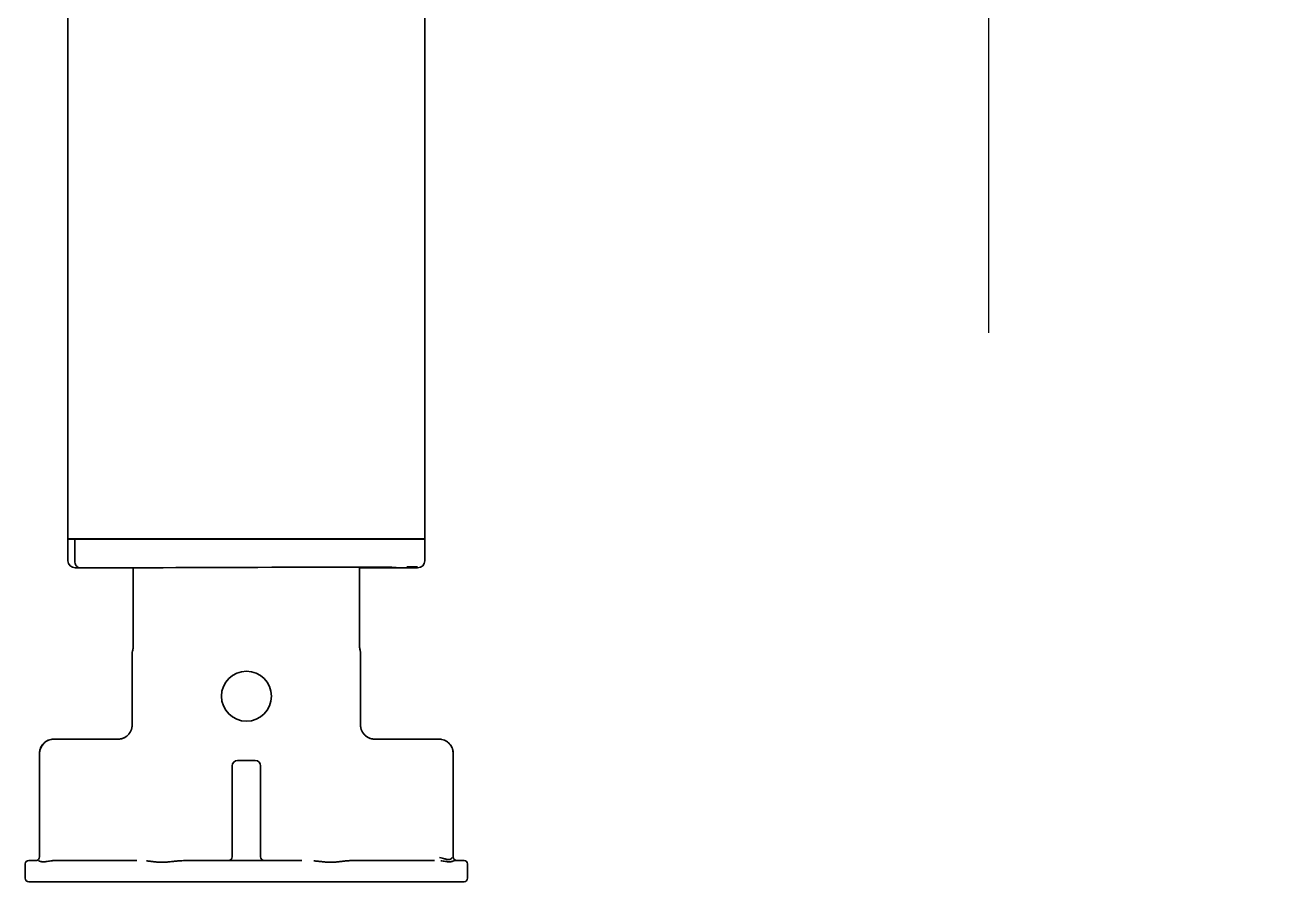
# Model space of a CAD drawing. Header units: inches. Extents: x 885 to 6823, y 710 to 5493.
# Drawn here: x 6172.8 to 6349.1, y 2176.3 to 2296.4 of the extents above; entities that cross this region are included whole.
import ezdxf

# ---------------------------------------------------------------- set-up
doc = ezdxf.new("R2010")
doc.units = ezdxf.units.IN
doc.layers.add('1', color=7, linetype='Continuous', true_color=0xffffff)

# ---------------------------------------------------------------- blocks, each defined once
blk = doc.blocks.new('A$C29D5572B')
at = {"color": 1}
for p, q in [((0, 50), (0, -50)), ((-50, 0), (50, 0))]:
    blk.add_line(p, q, dxfattribs=at)
blk = doc.blocks.new('A$C0F8E2EAE')
blk.add_blockref('A$C29D5572B', (0, 0))

msp = doc.modelspace()

# ---------------------------------------------------------------- linework, layer by layer
at = {"layer": '1', "color": 7, "linetype": 'Continuous', "lineweight": 35}
for p, q in [((6228.76, 2328.15), (6228.76, 2224.36)), ((6178.76, 2303.86), (6178.76, 2224.36)), ((6178.76, 2224.36), (6178.76, 2224.31)), ((6180.56, 2224.36), (6178.76, 2224.36)), ((6178.76, 2224.31), (6179.49, 2224.31)), ((6178.76, 2221.31), (6178.76, 2224.31)), ((6179.72, 2224.31), (6179.49, 2224.31)), ((6179.72, 2224.31), (6179.72, 2221.31)), ((6179.72, 2224.31), (6179.94, 2224.31)), ((6179.72, 2224.31), (6179.72, 2221.31)), ((6179.86, 2224.31), (6180.01, 2224.36)), ((6181.71, 2224.31), (6179.94, 2224.31)), ((6226.96, 2224.36), (6180.56, 2224.36)), ((6181.01, 2224.36), (6180.86, 2224.31)), ((6181.71, 2224.31), (6226.26, 2224.31)), ((6182.47, 2224.36), (6182.37, 2224.31)), ((6182.47, 2224.36), (6182.37, 2224.31)), ((6191.29, 2224.31), (6191.14, 2224.36)), ((6206.14, 2224.31), (6205.99, 2224.36)), ((6221.69, 2224.31), (6221.54, 2224.36)), ((6228.76, 2224.31), (6226.26, 2224.31)), ((6228.76, 2224.36), (6226.96, 2224.36)), ((6227.66, 2224.31), (6227.51, 2224.36)), ((6228.76, 2224.36), (6228.76, 2224.31)), ((6228.76, 2221.45), (6228.76, 2224.31)), ((6228.76, 2221.45), (6228.76, 2221.31)), ((6180.19, 2220.31), (6180.42, 2220.31)), ((6188.91, 2220.31), (6180.42, 2220.31)), ((6188.91, 2220.31), (6180.42, 2220.31)), ((6187.88, 2220.31), (6187.88, 2209.22)), ((6219.63, 2209.22), (6219.63, 2220.4)), ((6227.09, 2220.31), (6219.63, 2220.31)), ((6227.09, 2220.31), (6219.63, 2220.31)), ((6227.1, 2220.31), (6227.33, 2220.31)), ((6187.76, 2198.31), (6187.76, 2208.37)), ((6219.76, 2198.31), (6219.76, 2208.37)), ((6185.76, 2196.31), (6176.77, 2196.31)), ((6230.74, 2196.31), (6221.76, 2196.31)), ((6174.77, 2194.3), (6174.77, 2179.81)), ((6232.74, 2194.3), (6232.74, 2179.81)), ((6201.76, 2192.56), (6201.76, 2179.81)), ((6205.01, 2193.31), (6202.51, 2193.31)), ((6205.76, 2179.81), (6205.76, 2192.56)), ((6172.76, 2178.81), (6172.76, 2176.81)), ((6173.26, 2179.31), (6174.42, 2179.31)), ((6177.4, 2179.31), (6188.42, 2179.31)), ((6195.96, 2179.31), (6201.98, 2179.31)), ((6202.86, 2179.31), (6204.66, 2179.31)), ((6205.53, 2179.31), (6211.55, 2179.31)), ((6219.1, 2179.31), (6230.12, 2179.31)), ((6234.26, 2179.31), (6233.1, 2179.31)), ((6234.76, 2176.81), (6234.76, 2178.81)), ((6234.26, 2176.31), (6173.26, 2176.31))]:
    msp.add_line(p, q, dxfattribs=at)
msp.add_circle((6203.76, 2202.31), 3.5, dxfattribs=at)
for centre, radius, start, end in [((6202.51, 2192.56), 0.75, 90, 180), ((6205.01, 2192.56), 0.75, 0, 90), ((6173.26, 2178.81), 0.5, 90, 180), ((6201.26, 2179.81), 0.5, 270, 360), ((6206.26, 2179.81), 0.5, 180, 270), ((6234.26, 2178.81), 0.5, 0, 90), ((6173.26, 2176.81), 0.5, 180, 270), ((6234.26, 2176.81), 0.5, 270, 0)]:
    msp.add_arc(centre, radius, start, end, dxfattribs=at)
for centre, major_axis, ratio, start_param, end_param in [((6179.76, 2221.31), (-1, 0), 0.999995, 0, 1.567711), ((6180.42, 2221.31), (0, 1), 0.707107, 1.570796, 3.141593), ((6180.42, 2221.31), (0, 1), 0.707107, 1.570796, 3.141593), ((6227.76, 2221.31), (-1, 0), 0.999995, 1.573882, 3.141593), ((6181.26, 2220.31), (-1.5, 0), 0.003085, 0.00001, 0.785408), ((6203.76, 2220.31), (21, 0.06), 0.003085, 5.569494, 8.63937), ((6226.26, 2220.44), (1.5, 0), 0.003085, 6.283176, 7.853972), ((6226.26, 2220.31), (1.5, 0), 0.003085, 5.497778, 6.283176), ((6176.77, 2194.3), (1.41, 1.41), 0.999695, 0.78555, 2.356042), ((6230.74, 2194.3), (-1.41, 1.41), 0.999695, 3.927143, 5.497635), ((6174.27, 2179.81), (0, -0.5), 0.999848, 0, 1.570796), ((6233.24, 2179.81), (0, -0.5), 0.999848, 4.712389, 6.283185)]:
    msp.add_ellipse(centre, major_axis=major_axis, ratio=ratio, start_param=start_param, end_param=end_param, dxfattribs=at)
for points, knots in [([(6187.8, 2208.65), (6187.8, 2208.65), (6187.8, 2208.65), (6187.79, 2208.63), (6187.78, 2208.58), (6187.77, 2208.51), (6187.76, 2208.44), (6187.76, 2208.39), (6187.76, 2208.37)], [0, 0, 0, 0, 0.000031, 0.000031, 0.250024, 0.500016, 0.750008, 1, 1, 1, 1]), ([(6187.8, 2208.65), (6187.83, 2208.74), (6187.85, 2208.84), (6187.87, 2208.98), (6187.88, 2209.05), (6187.88, 2209.14), (6187.88, 2209.18), (6187.88, 2209.19), (6187.88, 2209.2), (6187.88, 2209.21), (6187.88, 2209.22), (6187.88, 2209.22)], [0, 0, 0, 0, 0.5, 0.5, 0.75, 0.875, 0.9375, 0.9375, 0.96875, 0.96875, 1, 1, 1, 1]), ([(6219.72, 2208.65), (6219.69, 2208.74), (6219.67, 2208.84), (6219.65, 2208.98), (6219.64, 2209.05), (6219.63, 2209.14), (6219.63, 2209.18), (6219.63, 2209.19), (6219.63, 2209.2), (6219.63, 2209.21), (6219.63, 2209.22), (6219.63, 2209.22)], [0, 0, 0, 0, 0.5, 0.5, 0.75, 0.875, 0.9375, 0.9375, 0.96875, 0.96875, 1, 1, 1, 1]), ([(6219.72, 2208.65), (6219.72, 2208.65), (6219.72, 2208.65), (6219.72, 2208.63), (6219.74, 2208.58), (6219.75, 2208.51), (6219.76, 2208.44), (6219.76, 2208.39), (6219.76, 2208.37)], [0, 0, 0, 0, 0.000031, 0.000031, 0.250024, 0.500016, 0.750008, 1, 1, 1, 1]), ([(6174.77, 2194.31), (6174.77, 2194.32), (6174.77, 2194.34), (6174.77, 2194.37), (6174.77, 2194.39), (6174.78, 2194.44), (6174.78, 2194.47), (6174.79, 2194.57), (6174.81, 2194.7), (6174.84, 2194.82), (6174.87, 2194.92), (6174.88, 2194.95), (6174.9, 2195.01), (6174.91, 2195.04), (6174.97, 2195.19), (6175.04, 2195.31), (6175.14, 2195.47), (6175.18, 2195.52), (6175.25, 2195.6), (6175.27, 2195.62), (6175.31, 2195.67), (6175.33, 2195.7), (6175.45, 2195.81), (6175.55, 2195.89), (6175.69, 2195.99), (6175.71, 2196), (6175.76, 2196.03), (6175.77, 2196.04), (6175.8, 2196.05), (6175.87, 2196.09), (6175.95, 2196.13), (6176.13, 2196.2), (6176.25, 2196.24), (6176.41, 2196.27), (6176.45, 2196.28), (6176.51, 2196.29), (6176.54, 2196.29), (6176.64, 2196.3), (6176.71, 2196.31), (6176.77, 2196.31)], [0, 0, 0, 0, 0.015625, 0.015625, 0.03125, 0.03125, 0.0625, 0.0625, 0.125, 0.1875, 0.1875, 0.21875, 0.21875, 0.25, 0.25, 0.375, 0.375, 0.4375, 0.4375, 0.46875, 0.46875, 0.5, 0.5, 0.625, 0.625, 0.65625, 0.65625, 0.671875, 0.671875, 0.6875, 0.75, 0.75, 0.875, 0.875, 0.90625, 0.90625, 0.9375, 0.9375, 1, 1, 1, 1]), ([(6232.74, 2194.31), (6232.74, 2194.32), (6232.74, 2194.34), (6232.74, 2194.37), (6232.74, 2194.39), (6232.74, 2194.44), (6232.74, 2194.47), (6232.73, 2194.57), (6232.71, 2194.7), (6232.68, 2194.82), (6232.65, 2194.92), (6232.64, 2194.95), (6232.62, 2195.01), (6232.6, 2195.04), (6232.54, 2195.19), (6232.48, 2195.31), (6232.37, 2195.47), (6232.33, 2195.52), (6232.27, 2195.6), (6232.25, 2195.62), (6232.2, 2195.67), (6232.18, 2195.7), (6232.07, 2195.81), (6231.97, 2195.89), (6231.83, 2195.99), (6231.8, 2196), (6231.76, 2196.03), (6231.75, 2196.04), (6231.72, 2196.05), (6231.64, 2196.09), (6231.57, 2196.13), (6231.39, 2196.2), (6231.27, 2196.24), (6231.1, 2196.27), (6231.07, 2196.28), (6231.01, 2196.29), (6230.97, 2196.29), (6230.88, 2196.3), (6230.81, 2196.31), (6230.74, 2196.31)], [0, 0, 0, 0, 0.015625, 0.015625, 0.03125, 0.03125, 0.0625, 0.0625, 0.125, 0.1875, 0.1875, 0.21875, 0.21875, 0.25, 0.25, 0.375, 0.375, 0.4375, 0.4375, 0.46875, 0.46875, 0.5, 0.5, 0.625, 0.625, 0.65625, 0.65625, 0.671875, 0.671875, 0.6875, 0.75, 0.75, 0.875, 0.875, 0.90625, 0.90625, 0.9375, 0.9375, 1, 1, 1, 1]), ([(6176.53, 2179.26), (6176.41, 2179.25), (6176.29, 2179.23), (6176.07, 2179.2), (6175.96, 2179.18), (6175.76, 2179.15), (6175.67, 2179.14), (6175.53, 2179.12), (6175.49, 2179.12), (6175.4, 2179.11), (6175.36, 2179.11), (6175.28, 2179.11), (6175.24, 2179.11), (6175.17, 2179.12), (6175.13, 2179.12), (6175.03, 2179.14), (6174.97, 2179.15), (6174.88, 2179.17), (6174.86, 2179.18), (6174.8, 2179.2), (6174.78, 2179.21), (6174.71, 2179.23), (6174.67, 2179.25), (6174.64, 2179.26)], [0, 0, 0, 0, 0.125, 0.125, 0.25, 0.25, 0.375, 0.375, 0.4375, 0.4375, 0.5, 0.5, 0.5625, 0.5625, 0.625, 0.625, 0.75, 0.75, 0.8125, 0.8125, 0.875, 0.875, 1, 1, 1, 1]), ([(6177.4, 2179.31), (6177.25, 2179.31), (6177.1, 2179.3), (6176.89, 2179.29), (6176.81, 2179.29), (6176.67, 2179.28), (6176.6, 2179.27), (6176.53, 2179.26)], [0, 0, 0, 0, 0.5, 0.5, 0.75, 0.75, 1, 1, 1, 1]), ([(6194.31, 2179.24), (6194.11, 2179.22), (6193.9, 2179.2), (6193.5, 2179.16), (6193.3, 2179.14), (6192.9, 2179.1), (6192.7, 2179.08), (6192.45, 2179.06), (6192.4, 2179.06), (6192.31, 2179.05), (6192.26, 2179.05), (6192.11, 2179.04), (6192.01, 2179.04), (6191.82, 2179.04), (6191.73, 2179.04), (6191.54, 2179.05), (6191.44, 2179.06), (6191.16, 2179.08), (6190.98, 2179.1), (6190.71, 2179.13), (6190.62, 2179.14), (6190.44, 2179.16), (6190.35, 2179.17), (6190.09, 2179.2), (6189.92, 2179.22), (6189.75, 2179.24)], [0, 0, 0, 0, 0.125, 0.125, 0.25, 0.25, 0.375, 0.375, 0.40625, 0.40625, 0.4375, 0.4375, 0.5, 0.5, 0.5625, 0.5625, 0.625, 0.625, 0.75, 0.75, 0.8125, 0.8125, 0.875, 0.875, 1, 1, 1, 1]), ([(6195.96, 2179.31), (6195.69, 2179.31), (6195.41, 2179.3), (6195, 2179.29), (6194.86, 2179.28), (6194.59, 2179.26), (6194.45, 2179.25), (6194.31, 2179.24)], [0, 0, 0, 0, 0.5, 0.5, 0.75, 0.75, 1, 1, 1, 1]), ([(6202.26, 2179.31), (6202.21, 2179.31), (6202.17, 2179.31), (6202.08, 2179.31), (6202.03, 2179.31), (6201.98, 2179.31)], [0, 0, 0, 0, 0.5, 0.5, 1, 1, 1, 1]), ([(6205.53, 2179.31), (6205.49, 2179.31), (6205.44, 2179.31), (6205.35, 2179.31), (6205.3, 2179.31), (6205.26, 2179.31)], [0, 0, 0, 0, 0.5, 0.5, 1, 1, 1, 1]), ([(6217.77, 2179.24), (6217.6, 2179.22), (6217.43, 2179.2), (6217.08, 2179.16), (6216.9, 2179.14), (6216.54, 2179.1), (6216.36, 2179.08), (6216.12, 2179.06), (6216.07, 2179.06), (6215.98, 2179.05), (6215.93, 2179.05), (6215.79, 2179.04), (6215.6, 2179.04), (6215.41, 2179.04), (6215.21, 2179.05), (6215.11, 2179.06), (6214.92, 2179.07), (6214.82, 2179.08), (6214.67, 2179.09), (6214.62, 2179.1), (6214.52, 2179.11), (6214.47, 2179.11), (6214.22, 2179.14), (6214.02, 2179.16), (6213.61, 2179.2), (6213.41, 2179.22), (6213.21, 2179.24)], [0, 0, 0, 0, 0.125, 0.125, 0.25, 0.25, 0.375, 0.375, 0.40625, 0.40625, 0.4375, 0.4375, 0.5, 0.5625, 0.5625, 0.625, 0.625, 0.6875, 0.6875, 0.71875, 0.71875, 0.75, 0.75, 0.875, 0.875, 1, 1, 1, 1]), ([(6219.1, 2179.31), (6218.88, 2179.31), (6218.65, 2179.3), (6218.32, 2179.29), (6218.21, 2179.28), (6217.99, 2179.26), (6217.88, 2179.25), (6217.77, 2179.24)], [0, 0, 0, 0, 0.5, 0.5, 0.75, 0.75, 1, 1, 1, 1]), ([(6232.57, 2179.72), (6232.57, 2179.7), (6232.57, 2179.69), (6232.56, 2179.66), (6232.56, 2179.66), (6232.55, 2179.64), (6232.54, 2179.63), (6232.51, 2179.59), (6232.48, 2179.56), (6232.4, 2179.49), (6232.36, 2179.47), (6232.28, 2179.44), (6232.27, 2179.44), (6232.24, 2179.43), (6232.22, 2179.43), (6232.17, 2179.42), (6232.13, 2179.42), (6232.06, 2179.42), (6232.02, 2179.42), (6231.94, 2179.43), (6231.89, 2179.44), (6231.8, 2179.46), (6231.75, 2179.47), (6231.65, 2179.5), (6231.6, 2179.51), (6231.44, 2179.56), (6231.32, 2179.59), (6231.08, 2179.66), (6230.95, 2179.69), (6230.82, 2179.72)], [0, 0, 0, 0, 0.0625, 0.0625, 0.09375, 0.09375, 0.125, 0.125, 0.25, 0.25, 0.375, 0.375, 0.40625, 0.40625, 0.4375, 0.4375, 0.5, 0.5, 0.5625, 0.5625, 0.625, 0.625, 0.6875, 0.6875, 0.75, 0.75, 0.875, 0.875, 1, 1, 1, 1]), ([(6232.88, 2179.26), (6232.86, 2179.25), (6232.84, 2179.25), (6232.8, 2179.23), (6232.78, 2179.22), (6232.71, 2179.2), (6232.66, 2179.18), (6232.55, 2179.15), (6232.49, 2179.14), (6232.38, 2179.12), (6232.35, 2179.12), (6232.27, 2179.11), (6232.2, 2179.11), (6232.11, 2179.11), (6232.03, 2179.12), (6231.98, 2179.12), (6231.89, 2179.13), (6231.85, 2179.14), (6231.75, 2179.15), (6231.7, 2179.16), (6231.55, 2179.18), (6231.45, 2179.2), (6231.23, 2179.23), (6231.11, 2179.25), (6230.99, 2179.26)], [0, 0, 0, 0, 0.0625, 0.0625, 0.125, 0.125, 0.25, 0.25, 0.375, 0.375, 0.4375, 0.4375, 0.5, 0.5625, 0.5625, 0.625, 0.625, 0.6875, 0.6875, 0.75, 0.75, 0.875, 0.875, 1, 1, 1, 1]), ([(6233.1, 2179.31), (6233.07, 2179.31), (6233.03, 2179.3), (6232.97, 2179.29), (6232.96, 2179.29), (6232.92, 2179.28), (6232.9, 2179.27), (6232.88, 2179.26)], [0, 0, 0, 0, 0.5, 0.5, 0.75, 0.75, 1, 1, 1, 1])]:
    msp.add_open_spline(points, degree=3, knots=knots, dxfattribs=at)
for points in [[(6187.76, 2198.31), (6187.76, 2198.25), (6187.75, 2198.14), (6187.73, 2197.98), (6187.7, 2197.81), (6187.65, 2197.66), (6187.59, 2197.5), (6187.52, 2197.35), (6187.43, 2197.21), (6187.34, 2197.08), (6187.23, 2196.95), (6187.11, 2196.83), (6186.99, 2196.73), (6186.85, 2196.63), (6186.71, 2196.54), (6186.56, 2196.47), (6186.41, 2196.41), (6186.25, 2196.36), (6186.09, 2196.33), (6185.92, 2196.31), (6185.81, 2196.31), (6185.76, 2196.31)], [(6219.76, 2198.31), (6219.76, 2198.25), (6219.76, 2198.14), (6219.78, 2197.98), (6219.82, 2197.81), (6219.86, 2197.66), (6219.92, 2197.5), (6220, 2197.35), (6220.08, 2197.21), (6220.18, 2197.08), (6220.29, 2196.95), (6220.4, 2196.83), (6220.53, 2196.73), (6220.66, 2196.63), (6220.81, 2196.54), (6220.95, 2196.47), (6221.11, 2196.41), (6221.27, 2196.36), (6221.43, 2196.33), (6221.59, 2196.31), (6221.7, 2196.31), (6221.76, 2196.31)], [(6202.86, 2179.31), (6202.66, 2179.31), (6202.46, 2179.31), (6202.26, 2179.31)], [(6205.26, 2179.31), (6205.06, 2179.31), (6204.86, 2179.31), (6204.66, 2179.31)]]:
    msp.add_open_spline(points, degree=3, dxfattribs=at)

# ---------------------------------------------------------------- block references
msp.add_blockref('A$C0F8E2EAE', (6307.76, 2303.26))

doc.saveas('drawing.dxf')
